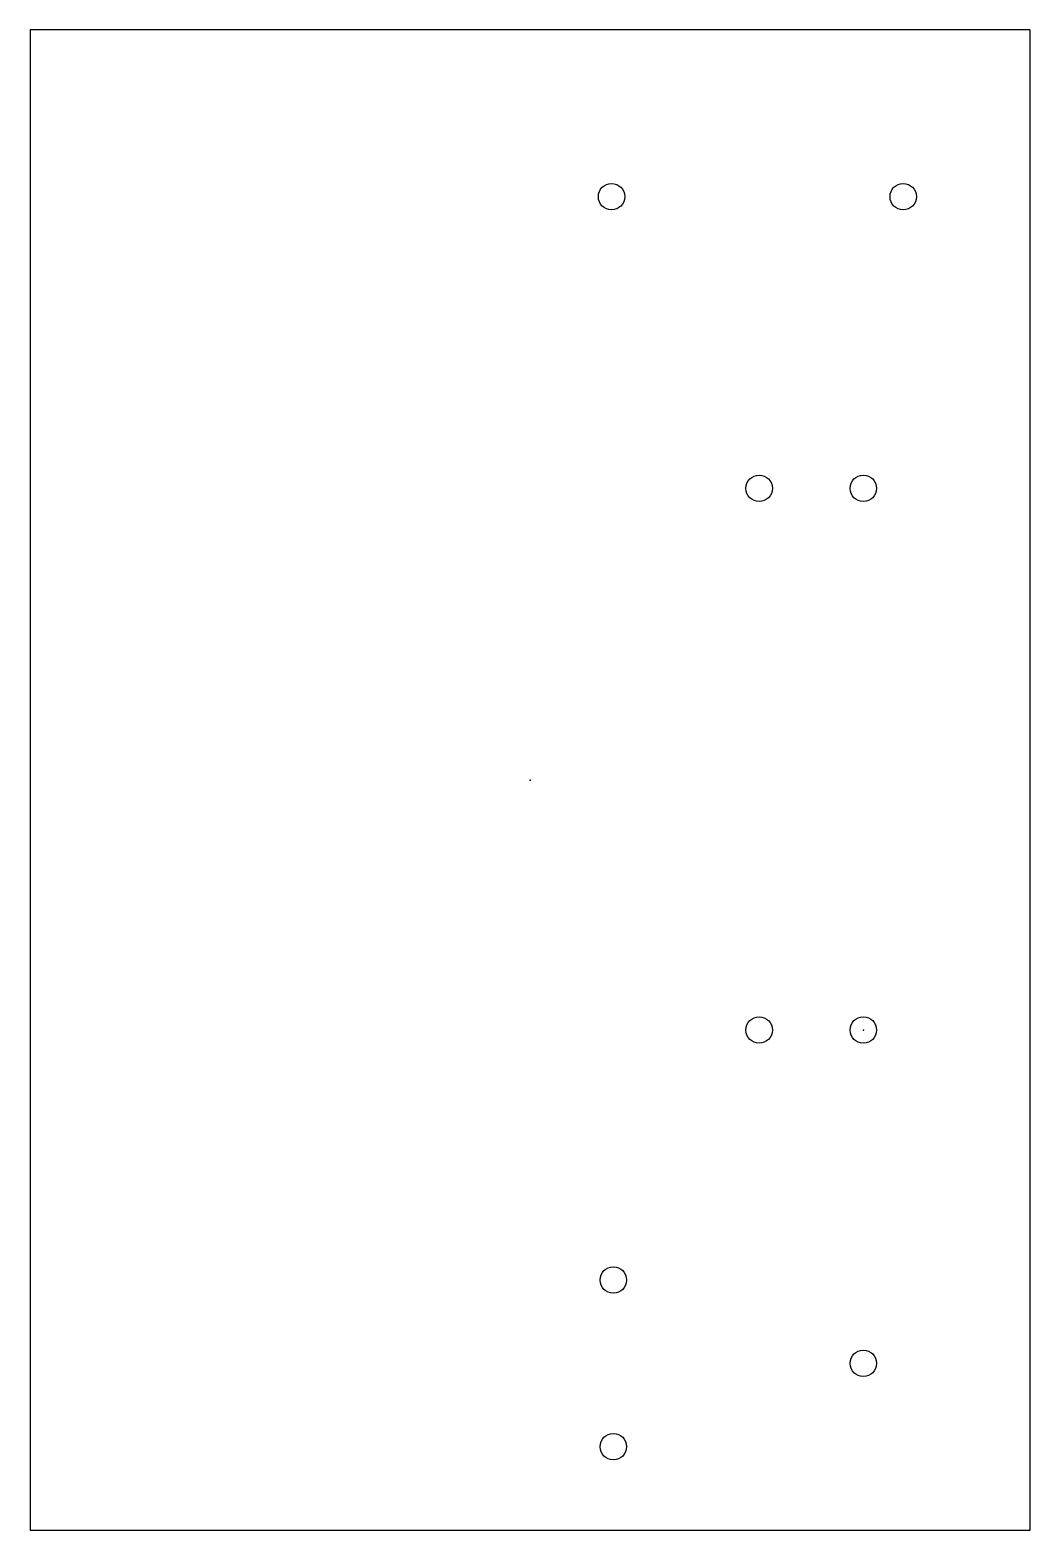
# Model space of a CAD drawing. Header units: centimetres. Extents: x -6 to 6, y -9 to 9.
import ezdxf

# ---------------------------------------------------------------- set-up
doc = ezdxf.new("R2010")
doc.units = ezdxf.units.CM
doc.header["$MEASUREMENT"] = 0
doc.layers.add('board_design_2 v2_Sketch2', color=7, linetype='Continuous')
doc.layers.add('board_design_2 v2_Sketch3', color=7, linetype='Continuous')

msp = doc.modelspace()

# ---------------------------------------------------------------- linework, layer by layer
at = {"layer": 'board_design_2 v2_Sketch2'}
for p, q in [((6, 9, 1), (-6, 9, 1)), ((-6, 9, 1), (-6, -9, 1)), ((6, -9, 1), (6, 9, 1)), ((-6, -9, 1), (6, -9, 1))]:
    msp.add_line(p, q, dxfattribs=at)
for centre in [(0.979, 7, 1), (4.479, 7, 1), (4, -3, 1), (1, -6, 1), (4, -7, 1), (1, -8, 1)]:
    msp.add_circle(centre, 0.159, dxfattribs=at)
msp.add_point((0, 0, 1), dxfattribs=at)
at = {"layer": 'board_design_2 v2_Sketch3'}
msp.add_line((6, -9, 1), (6, 9, 1), dxfattribs=at)
for centre in [(2.75, 3.5, 1), (4, 3.5, 1), (2.75, -3, 1), (4, -3, 1)]:
    msp.add_circle(centre, 0.159, dxfattribs=at)
for p in [(0, 0, 1), (4, -3, 1)]:
    msp.add_point(p, dxfattribs=at)

doc.saveas('drawing.dxf')
